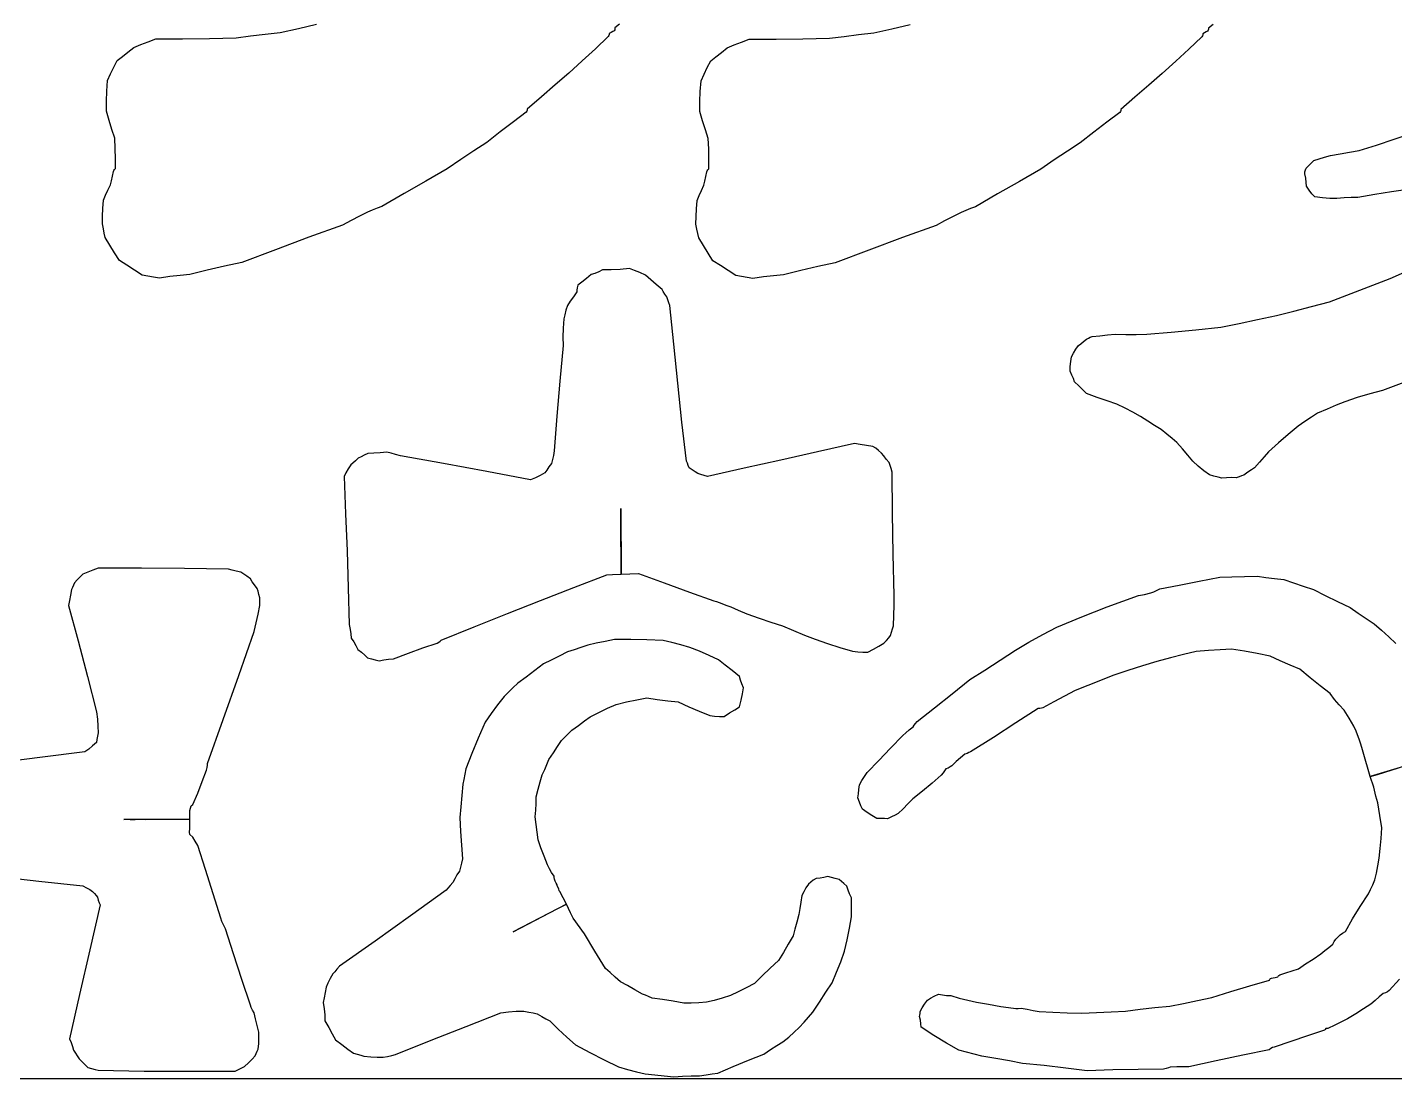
# Model space of a CAD drawing. Header units: millimetres. Extents: x 1 to 95, y 1 to 47.1.
# Drawn here: x 36.46 to 64.93, y 1.02 to 22.91 of the extents above; entities that cross this region are included whole.
import ezdxf

# ---------------------------------------------------------------- set-up
doc = ezdxf.new("R2010")
doc.units = ezdxf.units.MM

msp = doc.modelspace()

# ---------------------------------------------------------------- linework, layer by layer
at = {"flags": 128}
for points in [[(0.9829, 1.0166), (94.9829, 1.0166), (94.9829, 47.0166), (0.9829, 47.0166), (0.9829, 1.0166)], [(48.7882, 22.9825), (48.6936, 22.9041), (48.6934, 22.8842), (48.6877, 22.864), (48.6734, 22.8441), (48.6476, 22.8244), (48.6132, 22.8051), (48.5733, 22.7855), (48.573, 22.7658), (48.5672, 22.7459), (48.5527, 22.7257), (48.2852, 22.4693), (48.0104, 22.2129), (47.7296, 21.9566), (47.4482, 21.7141), (47.1612, 21.464), (46.8661, 21.2076), (46.8659, 21.1877), (46.8596, 21.1675), (46.8457, 21.1482), (46.5791, 20.9454), (46.3041, 20.7345), (46.0233, 20.5183), (45.7567, 20.3415), (45.4824, 20.1585), (45.2016, 19.968), (44.7553, 19.7129), (44.3009, 19.4521), (43.8404, 19.1841), (43.7405, 19.1449), (43.6404, 19.1056), (43.5405, 19.0669), (43.3746, 18.9829), (43.2001, 18.8908), (43.0203, 18.7926), (42.3209, 18.5403), (41.6214, 18.2818), (40.9224, 18.0154), (40.5626, 17.9389), (40.2038, 17.8563), (39.8442, 17.766), (39.639, 17.7482), (39.4256, 17.7241), (39.2061, 17.6921), (39.0868, 17.7134), (38.9676, 17.734), (38.8484, 17.7552), (38.6897, 17.8561), (38.5316, 17.9573), (38.3731, 18.0579), (38.2747, 18.2183), (38.1766, 18.3785), (38.0788, 18.5392), (38.0594, 18.625), (38.0405, 18.7186), (38.0216, 18.8183), (38.0229, 18.9777), (38.0304, 19.1429), (38.046, 19.3156), (38.0868, 19.4151), (38.1335, 19.5202), (38.1879, 19.6334), (38.209, 19.7189), (38.2297, 19.8124), (38.2507, 19.9117), (38.2567, 19.9314), (38.271, 19.9514), (38.2906, 19.9711), (38.2924, 20.1759), (38.2887, 20.3894), (38.2768, 20.6083), (38.2187, 20.7881), (38.1605, 20.974), (38.1025, 21.1678), (38.1045, 21.3729), (38.1122, 21.5857), (38.1283, 21.8051), (38.1893, 21.9436), (38.2566, 22.0825), (38.3312, 22.221), (38.4372, 22.3056), (38.5519, 22.3983), (38.6722, 22.4966), (38.8181, 22.5552), (38.9723, 22.6136), (39.1318, 22.6717), (39.6897, 22.673), (40.2476, 22.6818), (40.8049, 22.6968), (41.1043, 22.7334), (41.4092, 22.7708), (41.7223, 22.8079), (42.1014, 22.8902), (42.4809, 22.98)], [(61.1466, 22.9752), (61.052, 22.8968), (61.0518, 22.8769), (61.0461, 22.8567), (61.0318, 22.8368), (61.006, 22.8171), (60.9716, 22.7978), (60.9317, 22.7782), (60.9314, 22.7585), (60.9256, 22.7386), (60.9111, 22.7184), (60.6436, 22.462), (60.3688, 22.2056), (60.088, 21.9493), (59.8066, 21.7068), (59.5196, 21.4567), (59.2245, 21.2003), (59.2243, 21.1804), (59.218, 21.1602), (59.2041, 21.1409), (58.9375, 20.9381), (58.6625, 20.7272), (58.3817, 20.511), (58.1151, 20.3342), (57.8408, 20.1512), (57.56, 19.9607), (57.1137, 19.7056), (56.6593, 19.4448), (56.1988, 19.1768), (56.0989, 19.1376), (55.9988, 19.0983), (55.8989, 19.0596), (55.733, 18.9756), (55.5585, 18.8835), (55.3787, 18.7853), (54.6793, 18.533), (53.9798, 18.2745), (53.2808, 18.0081), (52.921, 17.9316), (52.5622, 17.849), (52.2026, 17.7587), (51.9974, 17.7409), (51.784, 17.7168), (51.5645, 17.6848), (51.4452, 17.7061), (51.326, 17.7267), (51.2068, 17.7479), (51.0481, 17.8488), (50.89, 17.95), (50.7315, 18.0506), (50.6331, 18.211), (50.535, 18.3712), (50.4372, 18.5319), (50.4178, 18.6177), (50.3989, 18.7113), (50.38, 18.811), (50.3813, 18.9704), (50.3888, 19.1356), (50.4044, 19.3083), (50.4452, 19.4078), (50.4919, 19.5129), (50.5463, 19.6261), (50.5674, 19.7116), (50.5881, 19.8051), (50.6091, 19.9044), (50.6151, 19.9241), (50.6294, 19.9441), (50.649, 19.9638), (50.6508, 20.1686), (50.6471, 20.3821), (50.6352, 20.601), (50.5771, 20.7808), (50.5189, 20.9667), (50.4609, 21.1605), (50.4629, 21.3656), (50.4706, 21.5784), (50.4867, 21.7978), (50.5477, 21.9363), (50.615, 22.0752), (50.6896, 22.2137), (50.7956, 22.2983), (50.9103, 22.391), (51.0306, 22.4893), (51.1765, 22.5479), (51.3307, 22.6063), (51.4902, 22.6644), (52.0481, 22.6657), (52.606, 22.6745), (53.1633, 22.6895), (53.4627, 22.7261), (53.7676, 22.7635), (54.0807, 22.8006), (54.4598, 22.8829), (54.8393, 22.9727)], [(65.2023, 19.5395), (64.862, 19.4902), (64.5154, 19.435), (64.1608, 19.3721), (64.0215, 19.3707), (63.8757, 19.3614), (63.7216, 19.3462), (63.5763, 19.3507), (63.4233, 19.3614), (63.2646, 19.3804), (63.2069, 19.4479), (63.1495, 19.5232), (63.092, 19.605), (63.0888, 19.6844), (63.0772, 19.7706), (63.0601, 19.8651), (63.0614, 19.9046), (63.0688, 19.9445), (63.0839, 19.9835), (63.1863, 20.0802), (63.2479, 20.1381), (63.3552, 20.1743), (63.4695, 20.211), (63.5905, 20.2468), (63.7907, 20.2804), (63.9909, 20.314), (64.1911, 20.3479), (64.5536, 20.462), (64.9218, 20.5843), (65.2987, 20.7119)], [(65.1169, 15.517), (64.6736, 15.3513), (64.4122, 15.2799), (64.151, 15.2024), (63.8893, 15.117), (63.7078, 15.043), (63.5199, 14.963), (63.3239, 14.8753), (63.1958, 14.7937), (63.0596, 14.7043), (62.9169, 14.609), (62.7124, 14.436), (62.5078, 14.2573), (62.3027, 14.0704), (62.2137, 13.9672), (62.1166, 13.857), (62.0133, 13.7405), (61.9462, 13.6968), (61.871, 13.6455), (61.7893, 13.5881), (61.7429, 13.5697), (61.6889, 13.5512), (61.6283, 13.5336), (61.5289, 13.5367), (61.4291, 13.5337), (61.3291, 13.5227), (61.2505, 13.5453), (61.1651, 13.5676), (61.0724, 13.5905), (60.9555, 13.6795), (60.8392, 13.777), (60.7227, 13.8805), (60.6208, 14.0031), (60.5113, 14.1317), (60.396, 14.2688), (60.2928, 14.3519), (60.1824, 14.4411), (60.0657, 14.5384), (59.9288, 14.622), (59.786, 14.7123), (59.6356, 14.8106), (59.4789, 14.8953), (59.3161, 14.9802), (59.1454, 15.0648), (58.9424, 15.1311), (58.7316, 15.2035), (58.5145, 15.2839), (58.4372, 15.3659), (58.3542, 15.4483), (58.2633, 15.5306), (58.2393, 15.5971), (58.2077, 15.6718), (58.1706, 15.7527), (58.1737, 15.8523), (58.1827, 15.9518), (58.1996, 16.0506), (58.2423, 16.1289), (58.2901, 16.2075), (58.3465, 16.2853), (58.3935, 16.3235), (58.4487, 16.3678), (58.5101, 16.4199), (58.5504, 16.438), (58.591, 16.457), (58.6313, 16.4756), (58.7911, 16.4906), (58.951, 16.5056), (59.111, 16.5207), (59.3299, 16.5139), (59.5492, 16.5127), (59.7686, 16.5199), (60.2739, 16.5641), (60.7873, 16.614), (61.3074, 16.6715), (61.6884, 16.7451), (62.0756, 16.8269), (62.4707, 16.9141), (62.832, 17.0026), (63.1995, 17.0968), (63.5752, 17.1986), (64.2003, 17.4384), (64.8317, 17.684), (65.7954, 18.106)], [(54.0616, 14.1857), (53.9284, 14.2043), (53.8026, 14.2232), (53.6826, 14.2423), (52.9114, 14.0706), (52.1444, 13.9012), (51.383, 13.7315), (50.6214, 13.5603), (50.5478, 13.5795), (50.482, 13.599), (50.422, 13.6183), (50.3618, 13.6576), (50.3018, 13.6967), (50.2414, 13.7364), (50.221, 13.7899), (50.201, 13.8356), (50.1808, 13.8752), (50.0888, 14.6931), (50.0002, 15.505), (49.918, 16.3127), (49.8356, 17.1187), (49.8154, 17.1783), (49.7948, 17.238), (49.7746, 17.2978), (49.734, 17.3565), (49.6996, 17.4106), (49.6734, 17.456), (49.5534, 17.5548), (49.439, 17.6534), (49.3326, 17.7522), (49.2128, 17.8048), (49.0988, 17.8495), (48.9926, 17.8886), (48.8, 17.8732), (48.6148, 17.8658), (48.4354, 17.8643), (48.3564, 17.8239), (48.277, 17.7892), (48.1974, 17.7626), (48.0982, 17.6822), (48.0054, 17.6076), (47.9204, 17.5415), (47.9068, 17.4874), (47.901, 17.4416), (47.9014, 17.4016), (47.8286, 17.3018), (47.7638, 17.2074), (47.7046, 17.1214), (47.6716, 17.0217), (47.6466, 16.9279), (47.627, 16.8419), (47.6148, 16.6488), (47.6104, 16.4632), (47.6118, 16.2843), (47.5444, 15.5469), (47.4844, 14.8151), (47.4304, 14.0918), (47.4114, 13.9983), (47.3926, 13.9124), (47.3728, 13.8323), (47.3196, 13.7582), (47.2746, 13.6924), (47.2354, 13.6322), (47.1362, 13.5778), (47.0366, 13.5312), (46.9376, 13.4904), (46.0256, 13.662), (45.1224, 13.8282), (44.2252, 13.9863), (44.125, 14.0193), (44.0312, 14.0444), (43.9454, 14.0635), (43.806, 14.0486), (43.6728, 14.0415), (43.5474, 14.0404), (43.474, 14), (43.4086, 13.9657), (43.3492, 13.9394), (43.29, 13.885), (43.2364, 13.8389), (43.191, 13.7983), (43.1378, 13.7185), (43.0926, 13.6381), (43.0534, 13.5584), (43.0854, 12.7819), (43.114, 12.0075), (43.1362, 11.2368), (43.1582, 10.4726), (43.179, 10.3731), (43.1934, 10.2792), (43.2002, 10.1936), (43.2548, 10.1145), (43.301, 10.0353), (43.3418, 9.9559), (43.4158, 9.897), (43.482, 9.8376), (43.5424, 9.7785), (43.622, 9.7589), (43.7018, 9.7399), (43.7816, 9.7206), (43.8808, 9.7413), (43.9804, 9.7559), (44.0798, 9.7626), (44.3916, 9.8787), (44.6956, 9.9866), (44.9936, 10.0888), (45.0274, 10.109), (45.053, 10.1292), (45.0726, 10.1491), (45.7632, 10.4277), (46.4544, 10.7022), (47.145, 10.9728), (47.8362, 11.2432), (48.5268, 11.5116), (48.64, 11.5153), (48.8204, 11.5215), (48.821, 11.6495), (48.8196, 11.908), (48.8164, 12.2774), (48.8164, 12.4098), (48.8164, 12.5267), (48.8164, 12.6452), (48.8134, 12.8915), (48.8164, 12.8917), (48.8148, 12.8916), (48.8134, 12.8915), (48.8204, 11.5215), (49.184, 11.5366), (49.7172, 11.3421), (50.2426, 11.1473), (50.7536, 10.9669), (50.8072, 10.9536), (50.8618, 10.9333), (51.0236, 10.8726), (51.1042, 10.8419), (51.2614, 10.7771), (51.4414, 10.6989), (51.695, 10.6074), (51.9408, 10.5236), (52.1802, 10.4463), (52.4144, 10.3484), (52.6402, 10.2566), (52.8598, 10.1726), (53.1194, 10.0811), (53.3788, 9.9978), (53.6384, 9.9202), (53.752, 9.9073), (53.8576, 9.9019), (53.9572, 9.9027), (54.0762, 9.9634), (54.1894, 10.0243), (54.2942, 10.0849), (54.3476, 10.145), (54.393, 10.1994), (54.4326, 10.2453), (54.4518, 10.3192), (54.4712, 10.3849), (54.4908, 10.4451), (54.503, 10.6641), (54.5072, 10.8774), (54.5056, 11.0824), (54.4842, 11.9387), (54.4716, 12.7946), (54.4646, 13.6512), (54.444, 13.7246), (54.4236, 13.7902), (54.4032, 13.8499), (54.3428, 13.9228), (54.2888, 13.9884), (54.2422, 14.0478), (54.1822, 14.1011), (54.122, 14.1462), (54.0616, 14.1857)], [(35.7783, 5.2328), (36.7002, 5.1333), (37.6161, 5.0337), (37.6899, 4.9943), (37.7559, 4.9541), (37.8153, 4.9147), (37.8554, 4.8745), (37.8892, 4.8347), (37.9152, 4.7949), (37.9347, 4.7349), (37.955, 4.6811), (37.9748, 4.6355), (37.7559, 3.6995), (37.5426, 2.7695), (37.3374, 1.8471), (37.3714, 1.7679), (37.3972, 1.6883), (37.4172, 1.6083), (37.457, 1.5487), (37.4966, 1.4888), (37.5368, 1.4293), (37.5964, 1.3693), (37.6558, 1.3097), (37.7158, 1.25), (37.7956, 1.2299), (37.8692, 1.2099), (37.9347, 1.1901), (38.891, 1.1759), (39.8408, 1.1702), (40.7829, 1.1702), (40.8567, 1.2099), (40.9224, 1.2439), (40.9821, 1.2698), (41.0618, 1.3493), (41.1356, 1.4231), (41.2011, 1.4888), (41.2209, 1.5425), (41.2412, 1.5884), (41.2611, 1.6285), (41.2748, 1.7477), (41.2806, 1.8673), (41.2806, 1.9867), (41.2412, 2.1263), (41.2074, 2.2598), (41.1813, 2.3849), (41.1474, 2.4447), (41.1214, 2.4985), (41.1015, 2.5443), (40.9224, 3.0821), (40.7493, 3.6139), (40.5837, 4.1375), (40.5438, 4.2175), (40.51, 4.2908), (40.4842, 4.3567), (40.3246, 4.8685), (40.1654, 5.3725), (40.0062, 5.8701), (39.9524, 5.9635), (39.9064, 6.0495), (39.8422, 6.1035), (39.833, 6.149), (39.8422, 6.2285), (39.8429, 6.4179), (38.4672, 6.416), (38.5087, 6.4179), (38.5984, 6.4165), (38.6997, 6.4165), (38.8531, 6.4179), (38.9211, 6.4165), (39.4521, 6.4179), (39.8429, 6.4179), (39.8422, 6.6035), (39.867, 6.7007), (39.9064, 6.7267), (40.0062, 6.9655), (40.0998, 7.2047), (40.1853, 7.4437), (40.1994, 7.4973), (40.2056, 7.5429), (40.2056, 7.5831), (40.5381, 8.4992), (40.8626, 9.4153), (41.1813, 10.3311), (41.2209, 10.5105), (41.2611, 10.6898), (41.3008, 10.8691), (41.3008, 10.9291), (41.3008, 10.9825), (41.3008, 11.0283), (41.2806, 11.102), (41.2611, 11.1677), (41.2412, 11.2274), (41.187, 11.3011), (41.1414, 11.3669), (41.1015, 11.4263), (41.0278, 11.4801), (40.962, 11.5262), (40.902, 11.5658), (40.8087, 11.5859), (40.7232, 11.6059), (40.6434, 11.6258), (39.7334, 11.6397), (38.8314, 11.6459), (37.9347, 11.6459), (37.8213, 11.6059), (37.7158, 11.5658), (37.6161, 11.5262), (37.5566, 11.4662), (37.4966, 11.4067), (37.4373, 11.3468), (37.4172, 11.2931), (37.3972, 11.2475), (37.3773, 11.2075), (37.3575, 11.0882), (37.3374, 10.9743), (37.3176, 10.8691), (37.5168, 10.1323), (37.71, 9.3953), (37.8954, 8.6585), (37.9152, 8.5049), (37.9288, 8.3597), (37.9347, 8.2202), (37.9152, 8.1467), (37.9011, 8.0809), (37.8954, 8.0213), (37.8153, 7.9473), (37.7358, 7.8818), (37.6558, 7.8221), (36.7198, 7.7024), (35.79, 7.5891)], [(65.8574, 7.7382), (64.4202, 7.3085), (64.3642, 7.5027), (64.3296, 7.6228), (64.2604, 7.8631), (64.2258, 7.9832), (64.1973, 8.0672), (64.1275, 8.2536), (64.0781, 8.3616), (63.979, 8.5238), (63.8749, 8.6947), (63.7749, 8.8018), (63.6785, 8.9162), (63.5855, 9.036), (63.3783, 9.1956), (63.168, 9.3634), (62.9551, 9.5423), (62.7539, 9.6309), (62.5472, 9.7218), (62.3336, 9.8171), (62.0683, 9.8722), (61.8, 9.9225), (61.5281, 9.9653), (61.2932, 9.9515), (61.049, 9.9335), (60.7951, 9.9144), (60.5311, 9.8484), (60.2587, 9.7783), (59.9758, 9.7066), (59.6754, 9.6154), (59.371, 9.5173), (59.0636, 9.4133), (58.8011, 9.3082), (58.5381, 9.2027), (58.2755, 9.0978), (58.0545, 8.9849), (57.8294, 8.8659), (57.6015, 8.7409), (57.5747, 8.7333), (57.5423, 8.7286), (57.5029, 8.7273), (57.0429, 8.4288), (56.5735, 8.1256), (56.0939, 7.8214), (56.0639, 7.8082), (56.0249, 7.7913), (55.976, 7.7725), (55.8901, 7.6993), (55.8004, 7.6191), (55.7082, 7.5339), (55.6713, 7.5085), (55.6295, 7.486), (55.5805, 7.4677), (55.5585, 7.4276), (55.5273, 7.3836), (55.4863, 7.338), (55.2957, 7.1695), (55.0985, 7.0055), (54.896, 6.8445), (54.7936, 6.7413), (54.6918, 6.6387), (54.5894, 6.5359), (54.5259, 6.5026), (54.4536, 6.4674), (54.3711, 6.4286), (54.3065, 6.4351), (54.2327, 6.4372), (54.1486, 6.4379), (54.0441, 6.4954), (53.9424, 6.5585), (53.8443, 6.628), (53.8142, 6.697), (53.7825, 6.776), (53.7472, 6.864), (53.7623, 6.9459), (53.7742, 7.0375), (53.7845, 7.139), (53.8324, 7.2257), (53.8859, 7.3102), (53.9463, 7.3908), (54.185, 7.6459), (54.4329, 7.9022), (54.6907, 8.1631), (54.7516, 8.2203), (54.8223, 8.2789), (54.9028, 8.3418), (54.9217, 8.3766), (54.9493, 8.4139), (54.9877, 8.454), (55.3488, 8.7394), (55.7147, 9.031), (56.0835, 9.3281), (56.3968, 9.526), (56.7143, 9.7309), (57.0348, 9.9406), (57.3141, 10.1051), (57.6006, 10.2654), (57.8916, 10.4233), (58.4176, 10.6338), (58.9426, 10.8446), (59.5941, 11.0768), (59.7226, 11.1038), (59.8549, 11.1379), (59.9116, 11.1584), (59.973, 11.1863), (60.0364, 11.2197), (60.4435, 11.2975), (60.8593, 11.3797), (61.2851, 11.4633), (61.5375, 11.4678), (61.7993, 11.4758), (62.0706, 11.4854), (62.2441, 11.458), (62.4276, 11.4322), (62.6202, 11.4103), (62.8191, 11.3457), (63.0248, 11.2777), (63.236, 11.2073), (63.4831, 11.0775), (63.7394, 10.9523), (64.0052, 10.8286), (64.1698, 10.7147), (64.3349, 10.6016), (64.4997, 10.4879), (64.6549, 10.3565), (64.807, 10.2203), (64.9556, 10.0772)], [(45.5848, 7.4695), (45.5641, 7.3559), (45.5441, 7.2508), (45.5234, 7.151), (45.5024, 6.912), (45.4818, 6.6792), (45.4608, 6.4541), (45.4795, 6.1615), (45.4979, 5.8765), (45.5167, 5.5974), (45.4963, 5.504), (45.4763, 5.4185), (45.456, 5.339), (45.402, 5.2595), (45.3557, 5.1802), (45.3155, 5.1006), (45.2611, 5.041), (45.2155, 4.9873), (45.1753, 4.9417), (44.4364, 4.407), (43.6972, 3.8787), (42.9581, 3.3582), (42.9038, 3.2988), (42.8579, 3.245), (42.8177, 3.1994), (42.7637, 3.1002), (42.7173, 3.0068), (42.6772, 2.921), (42.6568, 2.8078), (42.6362, 2.7022), (42.616, 2.6026), (42.6352, 2.4693), (42.6488, 2.3435), (42.6543, 2.2242), (42.7334, 2.0847), (42.8063, 1.9509), (42.8715, 1.825), (43.0045, 1.7249), (43.1296, 1.6307), (43.2488, 1.5445), (43.3285, 1.5244), (43.4019, 1.5039), (43.4673, 1.4836), (43.6068, 1.4693), (43.7404, 1.4632), (43.8658, 1.4626), (43.9594, 1.4814), (44.0453, 1.5011), (44.1247, 1.5209), (44.8631, 1.8164), (45.5954, 2.106), (46.3193, 2.3875), (46.4789, 2.4067), (46.638, 2.4203), (46.7975, 2.4253), (46.897, 2.4049), (46.9904, 2.3847), (47.0759, 2.3644), (47.1695, 2.3106), (47.2551, 2.2644), (47.3344, 2.224), (47.5131, 2.0499), (47.6917, 1.8839), (47.8702, 1.7238), (48.168, 1.5632), (48.4662, 1.4086), (48.7642, 1.2618), (48.9576, 1.2074), (49.142, 1.1603), (49.3211, 1.1201), (49.5203, 1.0992), (49.7192, 1.0786), (49.9183, 1.0576), (50.0978, 1.0706), (50.277, 1.0762), (50.4562, 1.0754), (50.5898, 1.0944), (50.7154, 1.114), (50.8347, 1.1332), (51.1541, 1.2714), (51.4734, 1.4034), (51.7924, 1.5276), (51.9321, 1.6207), (52.066, 1.7055), (52.192, 1.7846), (52.3118, 1.8841), (52.4257, 1.983), (52.532, 2.0818), (52.6319, 2.195), (52.7259, 2.2999), (52.8118, 2.3993), (52.9522, 2.6121), (53.0865, 2.8166), (53.2131, 3.0151), (53.3077, 3.2337), (53.3939, 3.4524), (53.4747, 3.6712), (53.5298, 3.9096), (53.5766, 4.1488), (53.6173, 4.3876), (53.618, 4.5266), (53.6187, 4.6604), (53.619, 4.7858), (53.5796, 4.8656), (53.5461, 4.9452), (53.5207, 5.0251), (53.461, 5.0793), (53.4074, 5.1252), (53.3616, 5.1651), (53.2819, 5.1857), (53.2025, 5.2059), (53.1232, 5.2261), (53.0431, 5.2065), (52.9634, 5.193), (52.8838, 5.1874), (52.8236, 5.1479), (52.7698, 5.1078), (52.7239, 5.0686), (52.6697, 4.9891), (52.6234, 4.9096), (52.5835, 4.8302), (52.5628, 4.6906), (52.5427, 4.5573), (52.5221, 4.4323), (52.4817, 4.2791), (52.4413, 4.1337), (52.4006, 3.9948), (52.3004, 3.8155), (52.2, 3.6427), (52.0996, 3.478), (51.9257, 3.3193), (51.7599, 3.1606), (51.5997, 3.002), (51.4261, 2.9096), (51.2605, 2.8244), (51.1006, 2.7455), (50.9273, 2.6925), (50.7621, 2.6474), (50.6025, 2.6081), (50.4429, 2.5949), (50.2835, 2.5897), (50.1242, 2.5903), (49.9055, 2.631), (49.6865, 2.6657), (49.4672, 2.6929), (49.3939, 2.7267), (49.3282, 2.7531), (49.2685, 2.7731), (49.1095, 2.8676), (48.9565, 2.9539), (48.8117, 3.0342), (48.6986, 3.1339), (48.5937, 3.2284), (48.4941, 3.3144), (48.2766, 3.6734), (48.0589, 4.033), (47.8244, 4.3587), (47.7685, 4.4705), (47.6812, 4.6485), (46.5731, 4.0767), (47.492, 4.5504), (47.5883, 4.6017), (47.6812, 4.6485), (47.5449, 4.9177), (47.5314, 4.9257), (47.5258, 4.9712), (47.489, 5.0295), (47.4922, 5.0512), (47.4665, 5.0911), (47.4466, 5.1308), (47.4329, 5.1712), (47.4271, 5.205), (47.4272, 5.2307), (47.3737, 5.3106), (47.3283, 5.3903), (47.2886, 5.4702), (47.2159, 5.6499), (47.1507, 5.8234), (47.0916, 5.9891), (47.0727, 6.1485), (47.0533, 6.3078), (47.0341, 6.4675), (47.0488, 6.6065), (47.0552, 6.7461), (47.0558, 6.8855), (47.0962, 7.0448), (47.1369, 7.198), (47.1773, 7.3427), (47.2312, 7.4562), (47.278, 7.5615), (47.3178, 7.661), (47.4123, 7.7999), (47.4983, 7.933), (47.5787, 8.0579), (47.6585, 8.1374), (47.733, 8.2111), (47.7987, 8.2762), (47.9325, 8.3751), (48.0587, 8.4683), (48.1783, 8.5534), (48.358, 8.6464), (48.5374, 8.7312), (48.7171, 8.8098), (48.9365, 8.8628), (49.1499, 8.9077), (49.355, 8.9466), (49.5739, 8.9115), (49.793, 8.8849), (50.0117, 8.8641), (50.2304, 8.764), (50.4493, 8.669), (50.6678, 8.5824), (50.7676, 8.5681), (50.8668, 8.562), (50.9667, 8.5615), (51.0806, 8.6347), (51.1862, 8.6998), (51.2861, 8.7594), (51.3204, 8.8984), (51.3471, 9.0316), (51.3676, 9.157), (51.3341, 9.2369), (51.3085, 9.3166), (51.289, 9.3961), (51.1359, 9.5164), (50.991, 9.6306), (50.8523, 9.7368), (50.6533, 9.8314), (50.4546, 9.9178), (50.2558, 9.9982), (50.0629, 10.0531), (49.8782, 10.0994), (49.699, 10.1402), (49.3604, 10.1554), (49.0218, 10.1629), (48.683, 10.1644), (48.4898, 10.1252), (48.3044, 10.0866), (48.1254, 10.0472), (47.9855, 9.9943), (47.8458, 9.9493), (47.7062, 9.9097), (47.5326, 9.8168), (47.367, 9.7318), (47.2075, 9.6532), (47.0275, 9.5146), (46.8477, 9.3818), (46.6677, 9.2572), (46.5677, 9.1577), (46.4737, 9.0649), (46.3878, 8.9794), (46.2473, 8.8008), (46.1133, 8.6224), (45.9872, 8.4435), (45.8462, 8.1114), (45.7115, 7.7873), (45.5848, 7.4695)], [(55.0419, 2.3364), (55.0461, 2.3723), (55.0479, 2.4173), (55.0892, 2.4922), (55.1396, 2.5712), (55.2, 2.6516), (55.2663, 2.6902), (55.3423, 2.7325), (55.4281, 2.7763), (55.5103, 2.7604), (55.5961, 2.7515), (55.6852, 2.748), (55.8614, 2.6964), (56.0404, 2.6503), (56.2233, 2.6106), (56.4713, 2.565), (56.7268, 2.5221), (56.9935, 2.4817), (57.0382, 2.48), (57.0908, 2.4802), (57.1544, 2.4841), (57.2782, 2.461), (57.4022, 2.4384), (57.5258, 2.4155), (57.8131, 2.4004), (58.1097, 2.3895), (58.416, 2.38), (58.7197, 2.3944), (59.0231, 2.4091), (59.3269, 2.4235), (59.6276, 2.4621), (59.9359, 2.4973), (60.2489, 2.5289), (60.5304, 2.5855), (60.8203, 2.646), (61.1207, 2.7079), (61.5143, 2.8324), (61.9149, 2.9523), (62.3207, 3.07), (62.3303, 3.0875), (62.3455, 3.102), (62.3668, 3.1127), (62.3997, 3.1177), (62.4415, 3.1236), (62.4929, 3.1345), (62.5023, 3.1515), (62.517, 3.1662), (62.5391, 3.1767), (62.6623, 3.2226), (62.7918, 3.2648), (62.928, 3.3039), (63.0745, 3.4053), (63.229, 3.5085), (63.3946, 3.6151), (63.4777, 3.683), (63.5606, 3.7508), (63.6435, 3.8193), (63.6721, 3.8713), (63.7065, 3.9206), (63.7472, 3.9662), (63.7936, 4.0089), (63.8455, 4.0488), (63.9038, 4.0849), (64.0533, 4.3439), (64.2122, 4.6036), (64.3808, 4.8678), (64.4289, 4.955), (64.4748, 5.0502), (64.5174, 5.1568), (64.5498, 5.298), (64.5797, 5.4474), (64.6068, 5.6077), (64.6263, 5.8085), (64.6448, 6.0187), (64.6586, 6.2384), (64.6182, 6.4949), (64.5765, 6.7614), (64.5376, 6.9021), (64.4967, 7.0856), (64.4202, 7.3085), (64.5732, 7.3551), (65.009, 7.4882)], [(65.0324, 3.0919), (64.8168, 2.8538), (64.7807, 2.8285), (64.7383, 2.8062), (64.6896, 2.7877), (64.6065, 2.7195), (64.5209, 2.6462), (64.4311, 2.5661), (64.2792, 2.4678), (64.1174, 2.3684), (63.9468, 2.2649), (63.8189, 2.1988), (63.6836, 2.1301), (63.5371, 2.0582), (63.5319, 2.0609), (63.5168, 2.063), (63.4925, 2.0599), (63.483, 2.0427), (63.4679, 2.0282), (63.4466, 2.0176), (63.112, 1.906), (62.7696, 1.7923), (62.4165, 1.6756), (62.3868, 1.6626), (62.3527, 1.6421), (62.3162, 1.6176), (61.7685, 1.5026), (61.2104, 1.3852), (60.644, 1.2652), (60.5228, 1.264), (60.3918, 1.2613), (60.2516, 1.2548), (60.2165, 1.244), (60.1703, 1.2309), (60.1158, 1.2154), (59.5901, 1.2099), (59.0611, 1.1985), (58.528, 1.1807), (58.0823, 1.2382), (57.632, 1.2881), (57.1795, 1.3331), (56.9062, 1.3859), (56.6219, 1.4359), (56.3298, 1.4831), (56.171, 1.5255), (56.0121, 1.5676), (55.8533, 1.609), (55.5947, 1.7588), (55.3347, 1.9181), (55.0704, 2.0866), (55.0643, 2.1581), (55.0529, 2.2323), (55.0346, 2.3106), (55.0419, 2.3364)]]:
    msp.add_lwpolyline(points, dxfattribs=at)

doc.saveas('drawing.dxf')
